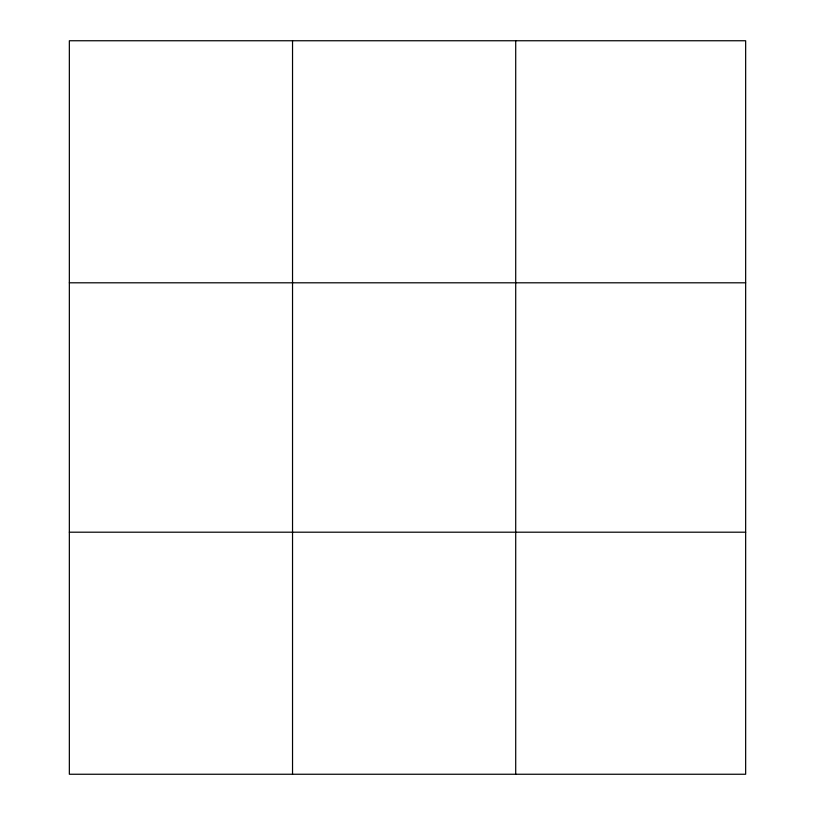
<?xml version="1.0" encoding="UTF-8"?>
<svg xmlns="http://www.w3.org/2000/svg" width="815" height="815" viewBox="0 0 815 815"><rect width="100%" height="100%" fill="white"/><g stroke="black" fill="none" stroke-linecap="round" stroke-linejoin="round"><path stroke-width="1.22" d="M292.534 774.25L292.534 40.75M515.712 774.25L515.712 40.75M745.654 532.195L745.654 774.25L69.346 774.25L69.346 40.75L745.654 40.75L745.654 532.195L69.346 532.195M69.346 282.805L745.654 282.805"/></g></svg>
